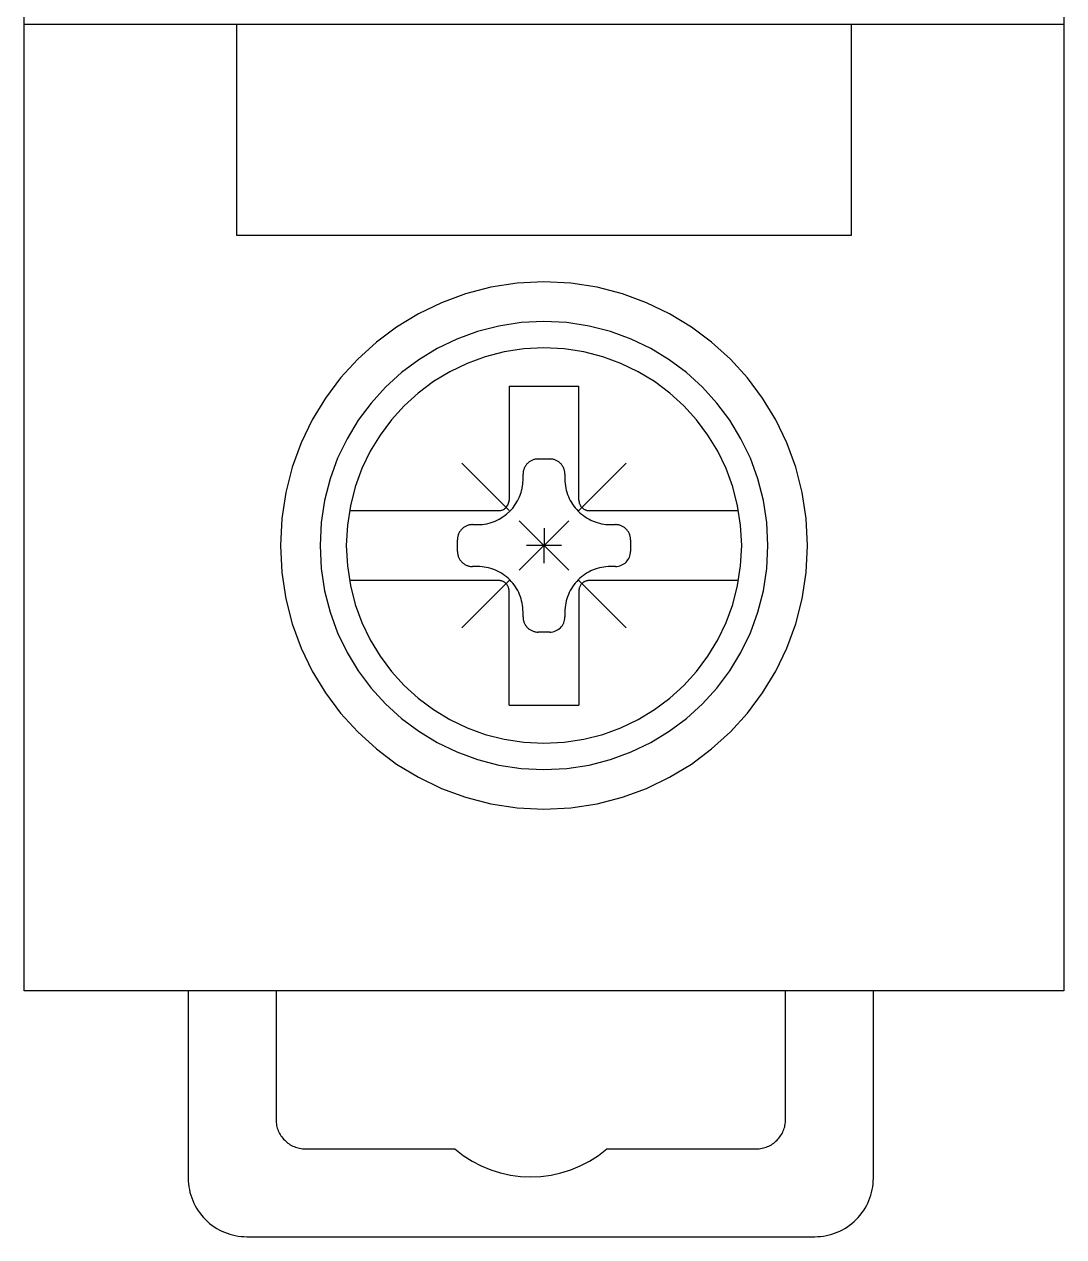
# Model space of a CAD drawing. Header units: millimetres. Extents: x 173893 to 258446, y -176540 to -123824.
# Drawn here: x 197168.54 to 197186.51, y -139324.39 to -139303.43 of the extents above; entities that cross this region are included whole.
import ezdxf

# ---------------------------------------------------------------- set-up
doc = ezdxf.new("R2010")
doc.units = ezdxf.units.MM
doc.header["$LTSCALE"] = 3

msp = doc.modelspace()

# ---------------------------------------------------------------- linework, layer by layer
for p, q in [((197168.537, -139320.141), (197168.537, -139240.659)), ((197186.509, -139240.659), (197186.509, -139320.141)), ((197168.537, -139303.435), (197186.509, -139303.435)), ((197172.208, -139303.435), (197172.208, -139307.08)), ((197182.839, -139307.08), (197182.839, -139303.435)), ((197172.208, -139307.08), (197182.839, -139307.08)), ((197176.605, -139307.982), (197176.168, -139308.094)), ((197177.057, -139307.913), (197176.605, -139307.982)), ((197177.523, -139307.89), (197177.057, -139307.913)), ((197177.989, -139307.913), (197177.523, -139307.89)), ((197177.523, -139307.89), (197177.523, -139307.89)), ((197178.442, -139307.982), (197177.989, -139307.913)), ((197178.878, -139308.094), (197178.442, -139307.982)), ((197176.168, -139308.094), (197175.75, -139308.248)), ((197179.297, -139308.248), (197178.878, -139308.094)), ((197175.75, -139308.248), (197175.351, -139308.439)), ((197179.695, -139308.439), (197179.297, -139308.248)), ((197175.351, -139308.439), (197174.976, -139308.668)), ((197177.127, -139308.593), (197176.743, -139308.652)), ((197177.523, -139308.573), (197177.127, -139308.593)), ((197177.919, -139308.593), (197177.523, -139308.573)), ((197177.523, -139308.573), (197177.523, -139308.573)), ((197178.304, -139308.652), (197177.919, -139308.593)), ((197180.071, -139308.668), (197179.695, -139308.439)), ((197174.976, -139308.668), (197174.625, -139308.93)), ((197176.372, -139308.747), (197176.016, -139308.877)), ((197176.743, -139308.652), (197176.372, -139308.747)), ((197178.675, -139308.747), (197178.304, -139308.652)), ((197179.031, -139308.877), (197178.675, -139308.747)), ((197180.421, -139308.93), (197180.071, -139308.668)), ((197174.625, -139308.93), (197174.302, -139309.224)), ((197176.016, -139308.877), (197175.677, -139309.04)), ((197177.523, -139309.029), (197177.174, -139309.046)), ((197177.873, -139309.046), (197177.523, -139309.029)), ((197177.523, -139309.029), (197177.523, -139309.029)), ((197179.369, -139309.04), (197179.031, -139308.877)), ((197180.745, -139309.224), (197180.421, -139308.93)), ((197174.302, -139309.224), (197174.007, -139309.548)), ((197175.358, -139309.234), (197175.06, -139309.457)), ((197175.677, -139309.04), (197175.358, -139309.234)), ((197176.507, -139309.182), (197176.193, -139309.297)), ((197176.835, -139309.098), (197176.507, -139309.182)), ((197177.174, -139309.046), (197176.835, -139309.098)), ((197178.212, -139309.098), (197177.873, -139309.046)), ((197178.539, -139309.182), (197178.212, -139309.098)), ((197178.853, -139309.297), (197178.539, -139309.182)), ((197179.689, -139309.234), (197179.369, -139309.04)), ((197179.987, -139309.457), (197179.689, -139309.234)), ((197181.039, -139309.548), (197180.745, -139309.224)), ((197175.894, -139309.441), (197175.613, -139309.612)), ((197176.193, -139309.297), (197175.894, -139309.441)), ((197179.152, -139309.441), (197178.853, -139309.297)), ((197179.434, -139309.612), (197179.152, -139309.441)), ((197174.007, -139309.548), (197173.745, -139309.898)), ((197175.06, -139309.457), (197174.785, -139309.707)), ((197175.613, -139309.612), (197175.35, -139309.809)), ((197179.697, -139309.809), (197179.434, -139309.612)), ((197180.262, -139309.707), (197179.987, -139309.457)), ((197181.301, -139309.898), (197181.039, -139309.548)), ((197174.785, -139309.707), (197174.535, -139309.982)), ((197175.35, -139309.809), (197175.107, -139310.03)), ((197176.92, -139309.688), (197176.92, -139311.66)), ((197176.92, -139309.688), (197178.127, -139309.688)), ((197178.127, -139311.66), (197178.127, -139309.688)), ((197179.94, -139310.03), (197179.697, -139309.809)), ((197180.512, -139309.982), (197180.262, -139309.707)), ((197173.745, -139309.898), (197173.517, -139310.274)), ((197174.535, -139309.982), (197174.312, -139310.28)), ((197175.107, -139310.03), (197174.886, -139310.272)), ((197180.16, -139310.272), (197179.94, -139310.03)), ((197180.735, -139310.28), (197180.512, -139309.982)), ((197181.53, -139310.274), (197181.301, -139309.898)), ((197173.517, -139310.274), (197173.325, -139310.672)), ((197174.312, -139310.28), (197174.118, -139310.6)), ((197174.886, -139310.272), (197174.69, -139310.535)), ((197180.357, -139310.535), (197180.16, -139310.272)), ((197180.929, -139310.6), (197180.735, -139310.28)), ((197181.722, -139310.672), (197181.53, -139310.274)), ((197173.325, -139310.672), (197173.172, -139311.091)), ((197174.118, -139310.6), (197173.955, -139310.938)), ((197174.69, -139310.535), (197174.519, -139310.817)), ((197180.528, -139310.817), (197180.357, -139310.535)), ((197181.092, -139310.938), (197180.929, -139310.6)), ((197181.875, -139311.091), (197181.722, -139310.672)), ((197174.519, -139310.817), (197174.375, -139311.116)), ((197180.672, -139311.116), (197180.528, -139310.817)), ((197173.172, -139311.091), (197173.06, -139311.528)), ((197173.955, -139310.938), (197173.825, -139311.294)), ((197174.375, -139311.116), (197174.26, -139311.43)), ((197176.101, -139311.023), (197176.92, -139311.842)), ((197177.177, -139311.123), (197177.173, -139311.135)), ((197177.181, -139311.111), (197177.177, -139311.123)), ((197177.186, -139311.099), (197177.181, -139311.111)), ((197177.192, -139311.088), (197177.186, -139311.099)), ((197177.198, -139311.077), (197177.192, -139311.088)), ((197177.205, -139311.066), (197177.198, -139311.077)), ((197177.213, -139311.055), (197177.205, -139311.066)), ((197177.221, -139311.045), (197177.213, -139311.055)), ((197177.229, -139311.036), (197177.221, -139311.045)), ((197177.238, -139311.026), (197177.229, -139311.036)), ((197177.248, -139311.017), (197177.238, -139311.026)), ((197177.238, -139311.026), (197177.238, -139311.026)), ((197177.258, -139311.009), (197177.248, -139311.017)), ((197177.268, -139311.001), (197177.258, -139311.009)), ((197177.278, -139310.993), (197177.268, -139311.001)), ((197177.289, -139310.986), (197177.278, -139310.993)), ((197177.3, -139310.98), (197177.289, -139310.986)), ((197177.312, -139310.974), (197177.3, -139310.98)), ((197177.323, -139310.969), (197177.312, -139310.974)), ((197177.335, -139310.964), (197177.323, -139310.969)), ((197177.348, -139310.961), (197177.335, -139310.964)), ((197177.36, -139310.957), (197177.348, -139310.961)), ((197177.372, -139310.954), (197177.36, -139310.957)), ((197177.385, -139310.952), (197177.372, -139310.954)), ((197177.398, -139310.951), (197177.385, -139310.952)), ((197177.411, -139310.95), (197177.398, -139310.951)), ((197177.424, -139310.949), (197177.411, -139310.95)), ((197177.424, -139310.949), (197177.424, -139310.949)), ((197177.424, -139310.949), (197177.623, -139310.949)), ((197177.636, -139310.95), (197177.623, -139310.949)), ((197177.649, -139310.951), (197177.636, -139310.95)), ((197177.662, -139310.952), (197177.649, -139310.951)), ((197177.674, -139310.954), (197177.662, -139310.952)), ((197177.687, -139310.957), (197177.674, -139310.954)), ((197177.699, -139310.961), (197177.687, -139310.957)), ((197177.711, -139310.964), (197177.699, -139310.961)), ((197177.723, -139310.969), (197177.711, -139310.964)), ((197177.735, -139310.974), (197177.723, -139310.969)), ((197177.747, -139310.98), (197177.735, -139310.974)), ((197177.758, -139310.986), (197177.747, -139310.98)), ((197177.769, -139310.993), (197177.758, -139310.986)), ((197177.779, -139311.001), (197177.769, -139310.993)), ((197177.789, -139311.009), (197177.779, -139311.001)), ((197177.799, -139311.017), (197177.789, -139311.009)), ((197177.809, -139311.026), (197177.799, -139311.017)), ((197177.818, -139311.036), (197177.809, -139311.026)), ((197177.809, -139311.026), (197177.809, -139311.026)), ((197177.826, -139311.045), (197177.818, -139311.036)), ((197177.834, -139311.055), (197177.826, -139311.045)), ((197177.841, -139311.066), (197177.834, -139311.055)), ((197177.848, -139311.077), (197177.841, -139311.066)), ((197177.854, -139311.088), (197177.848, -139311.077)), ((197177.86, -139311.099), (197177.854, -139311.088)), ((197177.865, -139311.111), (197177.86, -139311.099)), ((197177.87, -139311.123), (197177.865, -139311.111)), ((197177.874, -139311.135), (197177.87, -139311.123)), ((197178.127, -139311.842), (197178.946, -139311.023)), ((197180.787, -139311.43), (197180.672, -139311.116)), ((197181.222, -139311.294), (197181.092, -139310.938)), ((197181.987, -139311.528), (197181.875, -139311.091)), ((197173.825, -139311.294), (197173.729, -139311.665)), ((197177.157, -139311.377), (197177.161, -139311.296)), ((197177.162, -139311.199), (197177.161, -139311.212)), ((197177.161, -139311.296), (197177.161, -139311.212)), ((197177.163, -139311.186), (197177.162, -139311.199)), ((197177.164, -139311.173), (197177.163, -139311.186)), ((197177.166, -139311.16), (197177.164, -139311.173)), ((197177.169, -139311.148), (197177.166, -139311.16)), ((197177.173, -139311.135), (197177.169, -139311.148)), ((197177.877, -139311.148), (197177.874, -139311.135)), ((197177.88, -139311.16), (197177.877, -139311.148)), ((197177.882, -139311.173), (197177.88, -139311.16)), ((197177.884, -139311.186), (197177.882, -139311.173)), ((197177.885, -139311.199), (197177.884, -139311.186)), ((197177.886, -139311.212), (197177.885, -139311.199)), ((197177.886, -139311.212), (197177.886, -139311.296)), ((197177.886, -139311.212), (197177.886, -139311.212)), ((197177.886, -139311.296), (197177.886, -139311.296)), ((197177.886, -139311.296), (197177.886, -139311.335)), ((197177.886, -139311.335), (197177.889, -139311.374)), ((197181.318, -139311.665), (197181.222, -139311.294)), ((197173.06, -139311.528), (197172.991, -139311.98)), ((197174.26, -139311.43), (197174.176, -139311.757)), ((197177.099, -139311.603), (197177.126, -139311.53)), ((197177.126, -139311.53), (197177.145, -139311.455)), ((197177.145, -139311.455), (197177.157, -139311.377)), ((197177.889, -139311.374), (197177.894, -139311.413)), ((197177.894, -139311.413), (197177.901, -139311.451)), ((197177.901, -139311.451), (197177.909, -139311.488)), ((197177.909, -139311.488), (197177.919, -139311.525)), ((197177.919, -139311.525), (197177.931, -139311.562)), ((197180.871, -139311.757), (197180.787, -139311.43)), ((197182.056, -139311.98), (197181.987, -139311.528)), ((197173.729, -139311.665), (197173.671, -139312.05)), ((197174.176, -139311.757), (197174.124, -139312.096)), ((197176.889, -139311.762), (197176.898, -139311.747)), ((197176.898, -139311.747), (197176.906, -139311.731)), ((197176.906, -139311.731), (197176.912, -139311.714)), ((197176.912, -139311.714), (197176.916, -139311.697)), ((197176.916, -139311.697), (197176.919, -139311.679)), ((197176.919, -139311.679), (197176.92, -139311.66)), ((197176.982, -139311.797), (197177.027, -139311.737)), ((197177.027, -139311.737), (197177.066, -139311.672)), ((197177.066, -139311.672), (197177.099, -139311.603)), ((197177.931, -139311.562), (197177.945, -139311.598)), ((197177.945, -139311.598), (197177.961, -139311.633)), ((197177.961, -139311.633), (197177.978, -139311.667)), ((197177.978, -139311.667), (197177.997, -139311.7)), ((197177.997, -139311.7), (197178.018, -139311.733)), ((197178.018, -139311.733), (197178.04, -139311.765)), ((197178.127, -139311.66), (197178.127, -139311.66)), ((197178.127, -139311.66), (197178.127, -139311.669)), ((197178.127, -139311.669), (197178.128, -139311.678)), ((197178.128, -139311.678), (197178.129, -139311.687)), ((197178.129, -139311.687), (197178.13, -139311.696)), ((197178.13, -139311.696), (197178.132, -139311.704)), ((197178.132, -139311.704), (197178.134, -139311.713)), ((197178.134, -139311.713), (197178.137, -139311.721)), ((197178.137, -139311.721), (197178.141, -139311.73)), ((197178.141, -139311.73), (197178.144, -139311.738)), ((197178.144, -139311.738), (197178.148, -139311.746)), ((197178.148, -139311.746), (197178.152, -139311.753)), ((197178.152, -139311.753), (197178.157, -139311.761)), ((197180.923, -139312.096), (197180.871, -139311.757)), ((197181.376, -139312.05), (197181.318, -139311.665)), ((197174.16, -139311.842), (197176.738, -139311.842)), ((197176.738, -139311.842), (197176.756, -139311.841)), ((197176.738, -139311.842), (197176.738, -139311.842)), ((197176.749, -139311.989), (197176.814, -139311.949)), ((197176.756, -139311.841), (197176.774, -139311.839)), ((197176.774, -139311.839), (197176.792, -139311.834)), ((197176.792, -139311.834), (197176.809, -139311.828)), ((197176.809, -139311.828), (197176.824, -139311.82)), ((197176.814, -139311.949), (197176.875, -139311.904)), ((197176.824, -139311.82), (197176.84, -139311.811)), ((197176.84, -139311.811), (197176.854, -139311.801)), ((197176.854, -139311.801), (197176.867, -139311.789)), ((197176.867, -139311.789), (197176.878, -139311.776)), ((197176.875, -139311.904), (197176.931, -139311.853)), ((197176.878, -139311.776), (197176.889, -139311.762)), ((197176.931, -139311.853), (197176.982, -139311.797)), ((197178.04, -139311.765), (197178.064, -139311.795)), ((197178.064, -139311.795), (197178.089, -139311.825)), ((197178.089, -139311.825), (197178.116, -139311.853)), ((197178.116, -139311.853), (197178.116, -139311.853)), ((197178.116, -139311.853), (197178.144, -139311.88)), ((197178.144, -139311.88), (197178.174, -139311.905)), ((197178.157, -139311.761), (197178.162, -139311.768)), ((197178.162, -139311.768), (197178.168, -139311.775)), ((197178.168, -139311.775), (197178.174, -139311.782)), ((197178.174, -139311.782), (197178.18, -139311.789)), ((197178.174, -139311.905), (197178.204, -139311.929)), ((197178.18, -139311.789), (197178.18, -139311.789)), ((197178.18, -139311.789), (197178.187, -139311.795)), ((197178.187, -139311.795), (197178.193, -139311.801)), ((197178.193, -139311.801), (197178.2, -139311.806)), ((197178.2, -139311.806), (197178.208, -139311.812)), ((197178.204, -139311.929), (197178.236, -139311.951)), ((197178.208, -139311.812), (197178.215, -139311.816)), ((197178.215, -139311.816), (197178.223, -139311.821)), ((197178.223, -139311.821), (197178.231, -139311.825)), ((197178.231, -139311.825), (197178.239, -139311.828)), ((197178.236, -139311.951), (197178.268, -139311.972)), ((197178.239, -139311.828), (197178.247, -139311.832)), ((197178.247, -139311.832), (197178.256, -139311.834)), ((197178.256, -139311.834), (197178.264, -139311.837)), ((197178.264, -139311.837), (197178.273, -139311.839)), ((197178.273, -139311.839), (197178.282, -139311.84)), ((197178.282, -139311.84), (197178.291, -139311.841)), ((197178.291, -139311.841), (197178.3, -139311.842)), ((197178.3, -139311.842), (197178.309, -139311.842)), ((197178.309, -139311.842), (197180.887, -139311.842)), ((197172.991, -139311.98), (197172.967, -139312.446)), ((197173.671, -139312.05), (197173.651, -139312.446)), ((197174.124, -139312.096), (197174.106, -139312.446)), ((197176.095, -139312.17), (197176.086, -139312.18)), ((197176.104, -139312.161), (197176.095, -139312.17)), ((197176.113, -139312.152), (197176.104, -139312.161)), ((197176.104, -139312.161), (197176.104, -139312.161)), ((197176.123, -139312.143), (197176.113, -139312.152)), ((197176.133, -139312.135), (197176.123, -139312.143)), ((197176.144, -139312.128), (197176.133, -139312.135)), ((197176.154, -139312.121), (197176.144, -139312.128)), ((197176.166, -139312.114), (197176.154, -139312.121)), ((197176.177, -139312.109), (197176.166, -139312.114)), ((197176.189, -139312.104), (197176.177, -139312.109)), ((197176.201, -139312.099), (197176.189, -139312.104)), ((197176.213, -139312.095), (197176.201, -139312.099)), ((197176.225, -139312.091), (197176.213, -139312.095)), ((197176.238, -139312.089), (197176.225, -139312.091)), ((197176.25, -139312.086), (197176.238, -139312.089)), ((197176.263, -139312.085), (197176.25, -139312.086)), ((197176.276, -139312.084), (197176.263, -139312.085)), ((197176.289, -139312.084), (197176.276, -139312.084)), ((197176.289, -139312.084), (197176.374, -139312.084)), ((197176.289, -139312.084), (197176.289, -139312.084)), ((197176.374, -139312.084), (197176.454, -139312.08)), ((197176.374, -139312.084), (197176.374, -139312.084)), ((197176.454, -139312.08), (197176.533, -139312.068)), ((197176.533, -139312.068), (197176.608, -139312.048)), ((197176.608, -139312.048), (197176.681, -139312.022)), ((197176.681, -139312.022), (197176.749, -139311.989)), ((197177.097, -139312.873), (197177.95, -139312.019)), ((197177.097, -139312.019), (197177.95, -139312.873)), ((197177.524, -139312.144), (197177.523, -139312.748)), ((197178.268, -139311.972), (197178.302, -139311.991)), ((197178.302, -139311.991), (197178.336, -139312.008)), ((197178.336, -139312.008), (197178.371, -139312.024)), ((197178.371, -139312.024), (197178.407, -139312.038)), ((197178.407, -139312.038), (197178.444, -139312.05)), ((197178.444, -139312.05), (197178.481, -139312.06)), ((197178.481, -139312.06), (197178.518, -139312.068)), ((197178.518, -139312.068), (197178.556, -139312.075)), ((197178.556, -139312.075), (197178.595, -139312.08)), ((197178.595, -139312.08), (197178.634, -139312.083)), ((197178.634, -139312.083), (197178.673, -139312.084)), ((197178.673, -139312.084), (197178.758, -139312.084)), ((197178.77, -139312.084), (197178.758, -139312.084)), ((197178.783, -139312.085), (197178.77, -139312.084)), ((197178.796, -139312.086), (197178.783, -139312.085)), ((197178.809, -139312.089), (197178.796, -139312.086)), ((197178.821, -139312.091), (197178.809, -139312.089)), ((197178.834, -139312.095), (197178.821, -139312.091)), ((197178.846, -139312.099), (197178.834, -139312.095)), ((197178.858, -139312.104), (197178.846, -139312.099)), ((197178.87, -139312.109), (197178.858, -139312.104)), ((197178.881, -139312.114), (197178.87, -139312.109)), ((197178.892, -139312.121), (197178.881, -139312.114)), ((197178.903, -139312.128), (197178.892, -139312.121)), ((197178.914, -139312.135), (197178.903, -139312.128)), ((197178.924, -139312.143), (197178.914, -139312.135)), ((197178.934, -139312.152), (197178.924, -139312.143)), ((197178.943, -139312.161), (197178.934, -139312.152)), ((197178.952, -139312.17), (197178.943, -139312.161)), ((197178.943, -139312.161), (197178.943, -139312.161)), ((197178.96, -139312.18), (197178.952, -139312.17)), ((197180.941, -139312.446), (197180.923, -139312.096)), ((197181.396, -139312.446), (197181.376, -139312.05)), ((197182.08, -139312.446), (197182.056, -139311.98)), ((197176.028, -139312.32), (197176.027, -139312.333)), ((197176.027, -139312.333), (197176.027, -139312.346)), ((197176.027, -139312.546), (197176.027, -139312.346)), ((197176.03, -139312.307), (197176.028, -139312.32)), ((197176.032, -139312.295), (197176.03, -139312.307)), ((197176.035, -139312.282), (197176.032, -139312.295)), ((197176.038, -139312.27), (197176.035, -139312.282)), ((197176.042, -139312.258), (197176.038, -139312.27)), ((197176.047, -139312.246), (197176.042, -139312.258)), ((197176.052, -139312.234), (197176.047, -139312.246)), ((197176.058, -139312.222), (197176.052, -139312.234)), ((197176.064, -139312.211), (197176.058, -139312.222)), ((197176.071, -139312.2), (197176.064, -139312.211)), ((197176.078, -139312.19), (197176.071, -139312.2)), ((197176.086, -139312.18), (197176.078, -139312.19)), ((197178.968, -139312.19), (197178.96, -139312.18)), ((197178.976, -139312.2), (197178.968, -139312.19)), ((197178.983, -139312.211), (197178.976, -139312.2)), ((197178.989, -139312.222), (197178.983, -139312.211)), ((197178.995, -139312.234), (197178.989, -139312.222)), ((197179, -139312.246), (197178.995, -139312.234)), ((197179.005, -139312.258), (197179, -139312.246)), ((197179.009, -139312.27), (197179.005, -139312.258)), ((197179.012, -139312.282), (197179.009, -139312.27)), ((197179.015, -139312.295), (197179.012, -139312.282)), ((197179.017, -139312.307), (197179.015, -139312.295)), ((197179.019, -139312.32), (197179.017, -139312.307)), ((197179.02, -139312.333), (197179.019, -139312.32)), ((197179.02, -139312.346), (197179.02, -139312.333)), ((197179.02, -139312.346), (197179.02, -139312.346)), ((197179.02, -139312.346), (197179.02, -139312.546)), ((197172.967, -139312.446), (197172.967, -139312.446)), ((197172.967, -139312.446), (197172.991, -139312.912)), ((197173.651, -139312.446), (197173.651, -139312.446)), ((197173.651, -139312.446), (197173.671, -139312.842)), ((197174.106, -139312.446), (197174.106, -139312.446)), ((197174.106, -139312.446), (197174.124, -139312.795)), ((197176.027, -139312.546), (197176.027, -139312.546)), ((197176.027, -139312.546), (197176.027, -139312.559)), ((197176.027, -139312.559), (197176.028, -139312.572)), ((197176.028, -139312.572), (197176.03, -139312.584)), ((197176.03, -139312.584), (197176.032, -139312.597)), ((197176.032, -139312.597), (197176.035, -139312.609)), ((197177.825, -139312.446), (197177.222, -139312.446)), ((197179.008, -139312.624), (197179.015, -139312.598)), ((197179.015, -139312.598), (197179.019, -139312.572)), ((197179.019, -139312.572), (197179.02, -139312.546)), ((197180.923, -139312.795), (197180.941, -139312.446)), ((197180.941, -139312.446), (197180.941, -139312.446)), ((197181.376, -139312.842), (197181.396, -139312.446)), ((197181.396, -139312.446), (197181.396, -139312.446)), ((197182.056, -139312.912), (197182.08, -139312.446)), ((197182.08, -139312.446), (197182.08, -139312.446)), ((197174.124, -139312.795), (197174.176, -139313.135)), ((197176.035, -139312.609), (197176.038, -139312.622)), ((197176.038, -139312.622), (197176.042, -139312.634)), ((197176.042, -139312.634), (197176.047, -139312.646)), ((197176.047, -139312.646), (197176.052, -139312.658)), ((197176.052, -139312.658), (197176.058, -139312.669)), ((197176.058, -139312.669), (197176.064, -139312.68)), ((197176.064, -139312.68), (197176.071, -139312.691)), ((197176.071, -139312.691), (197176.078, -139312.702)), ((197176.078, -139312.702), (197176.086, -139312.712)), ((197176.086, -139312.712), (197176.095, -139312.722)), ((197176.095, -139312.722), (197176.104, -139312.731)), ((197176.104, -139312.731), (197176.104, -139312.731)), ((197176.104, -139312.731), (197176.113, -139312.74)), ((197176.113, -139312.74), (197176.123, -139312.749)), ((197176.123, -139312.749), (197176.133, -139312.756)), ((197176.133, -139312.756), (197176.144, -139312.764)), ((197176.144, -139312.764), (197176.154, -139312.771)), ((197176.154, -139312.771), (197176.166, -139312.777)), ((197176.166, -139312.777), (197176.177, -139312.783)), ((197176.177, -139312.783), (197176.189, -139312.788)), ((197176.189, -139312.788), (197176.201, -139312.793)), ((197176.201, -139312.793), (197176.213, -139312.797)), ((197176.213, -139312.797), (197176.225, -139312.8)), ((197176.225, -139312.8), (197176.238, -139312.803)), ((197176.238, -139312.803), (197176.25, -139312.805)), ((197176.25, -139312.805), (197176.263, -139312.807)), ((197176.263, -139312.807), (197176.276, -139312.808)), ((197176.276, -139312.808), (197176.289, -139312.808)), ((197176.374, -139312.808), (197176.289, -139312.808)), ((197176.413, -139312.809), (197176.374, -139312.808)), ((197178.673, -139312.808), (197178.634, -139312.809)), ((197178.758, -139312.808), (197178.673, -139312.808)), ((197178.673, -139312.808), (197178.673, -139312.808)), ((197178.758, -139312.808), (197178.784, -139312.807)), ((197178.758, -139312.808), (197178.758, -139312.808)), ((197178.784, -139312.807), (197178.81, -139312.803)), ((197178.81, -139312.803), (197178.835, -139312.796)), ((197178.835, -139312.796), (197178.86, -139312.787)), ((197178.86, -139312.787), (197178.882, -139312.776)), ((197178.882, -139312.776), (197178.904, -139312.763)), ((197178.904, -139312.763), (197178.924, -139312.748)), ((197178.924, -139312.748), (197178.943, -139312.731)), ((197178.943, -139312.731), (197178.96, -139312.712)), ((197178.96, -139312.712), (197178.975, -139312.692)), ((197178.975, -139312.692), (197178.988, -139312.671)), ((197178.988, -139312.671), (197178.999, -139312.648)), ((197178.999, -139312.648), (197179.008, -139312.624)), ((197180.871, -139313.135), (197180.923, -139312.795)), ((197172.991, -139312.912), (197173.06, -139313.364)), ((197173.671, -139312.842), (197173.729, -139313.226)), ((197176.452, -139312.812), (197176.413, -139312.809)), ((197176.49, -139312.817), (197176.452, -139312.812)), ((197176.528, -139312.823), (197176.49, -139312.817)), ((197176.566, -139312.832), (197176.528, -139312.823)), ((197176.603, -139312.842), (197176.566, -139312.832)), ((197176.639, -139312.854), (197176.603, -139312.842)), ((197176.675, -139312.868), (197176.639, -139312.854)), ((197176.71, -139312.883), (197176.675, -139312.868)), ((197176.745, -139312.901), (197176.71, -139312.883)), ((197176.778, -139312.92), (197176.745, -139312.901)), ((197176.811, -139312.94), (197176.778, -139312.92)), ((197176.842, -139312.962), (197176.811, -139312.94)), ((197176.873, -139312.986), (197176.842, -139312.962)), ((197176.902, -139313.012), (197176.873, -139312.986)), ((197176.931, -139313.039), (197176.902, -139313.012)), ((197178.144, -139313.012), (197178.116, -139313.039)), ((197178.174, -139312.986), (197178.144, -139313.012)), ((197178.204, -139312.962), (197178.174, -139312.986)), ((197178.236, -139312.94), (197178.204, -139312.962)), ((197178.268, -139312.92), (197178.236, -139312.94)), ((197178.302, -139312.901), (197178.268, -139312.92)), ((197178.336, -139312.883), (197178.302, -139312.901)), ((197178.371, -139312.868), (197178.336, -139312.883)), ((197178.407, -139312.854), (197178.371, -139312.868)), ((197178.444, -139312.842), (197178.407, -139312.854)), ((197178.481, -139312.832), (197178.444, -139312.842)), ((197178.518, -139312.823), (197178.481, -139312.832)), ((197178.556, -139312.817), (197178.518, -139312.823)), ((197178.595, -139312.812), (197178.556, -139312.817)), ((197178.634, -139312.809), (197178.595, -139312.812)), ((197181.318, -139313.226), (197181.376, -139312.842)), ((197181.987, -139313.364), (197182.056, -139312.912)), ((197173.729, -139313.226), (197173.825, -139313.597)), ((197176.738, -139313.05), (197174.16, -139313.05)), ((197174.176, -139313.135), (197174.26, -139313.462)), ((197176.101, -139313.869), (197176.92, -139313.05)), ((197176.747, -139313.05), (197176.738, -139313.05)), ((197176.756, -139313.05), (197176.747, -139313.05)), ((197176.764, -139313.051), (197176.756, -139313.05)), ((197176.773, -139313.053), (197176.764, -139313.051)), ((197176.782, -139313.055), (197176.773, -139313.053)), ((197176.791, -139313.057), (197176.782, -139313.055)), ((197176.799, -139313.06), (197176.791, -139313.057)), ((197176.808, -139313.063), (197176.799, -139313.06)), ((197176.815, -139313.067), (197176.808, -139313.063)), ((197176.823, -139313.071), (197176.815, -139313.067)), ((197176.831, -139313.075), (197176.823, -139313.071)), ((197176.839, -139313.08), (197176.831, -139313.075)), ((197176.846, -139313.085), (197176.839, -139313.08)), ((197176.853, -139313.091), (197176.846, -139313.085)), ((197176.86, -139313.097), (197176.853, -139313.091)), ((197176.867, -139313.103), (197176.86, -139313.097)), ((197176.873, -139313.109), (197176.867, -139313.103)), ((197176.867, -139313.103), (197176.867, -139313.103)), ((197176.879, -139313.116), (197176.873, -139313.109)), ((197176.884, -139313.123), (197176.879, -139313.116)), ((197176.889, -139313.131), (197176.884, -139313.123)), ((197176.894, -139313.138), (197176.889, -139313.131)), ((197176.899, -139313.146), (197176.894, -139313.138)), ((197176.903, -139313.154), (197176.899, -139313.146)), ((197176.906, -139313.162), (197176.903, -139313.154)), ((197176.909, -139313.17), (197176.906, -139313.162)), ((197176.912, -139313.179), (197176.909, -139313.17)), ((197176.914, -139313.187), (197176.912, -139313.179)), ((197176.917, -139313.196), (197176.914, -139313.187)), ((197176.918, -139313.205), (197176.917, -139313.196)), ((197176.919, -139313.214), (197176.918, -139313.205)), ((197176.92, -139313.223), (197176.919, -139313.214)), ((197176.92, -139313.232), (197176.92, -139313.223)), ((197176.958, -139313.067), (197176.931, -139313.039)), ((197176.931, -139313.039), (197176.931, -139313.039)), ((197176.983, -139313.096), (197176.958, -139313.067)), ((197177.007, -139313.127), (197176.983, -139313.096)), ((197177.029, -139313.159), (197177.007, -139313.127)), ((197177.05, -139313.191), (197177.029, -139313.159)), ((197177.069, -139313.225), (197177.05, -139313.191)), ((197177.086, -139313.259), (197177.069, -139313.225)), ((197177.978, -139313.225), (197177.961, -139313.259)), ((197177.997, -139313.191), (197177.978, -139313.225)), ((197178.018, -139313.159), (197177.997, -139313.191)), ((197178.04, -139313.127), (197178.018, -139313.159)), ((197178.064, -139313.096), (197178.04, -139313.127)), ((197178.089, -139313.067), (197178.064, -139313.096)), ((197178.116, -139313.039), (197178.089, -139313.067)), ((197178.116, -139313.039), (197178.116, -139313.039)), ((197178.127, -139313.05), (197178.946, -139313.869)), ((197178.128, -139313.214), (197178.127, -139313.223)), ((197178.127, -139313.223), (197178.127, -139313.232)), ((197178.129, -139313.205), (197178.128, -139313.214)), ((197178.13, -139313.196), (197178.129, -139313.205)), ((197178.132, -139313.187), (197178.13, -139313.196)), ((197178.134, -139313.179), (197178.132, -139313.187)), ((197178.137, -139313.17), (197178.134, -139313.179)), ((197178.141, -139313.162), (197178.137, -139313.17)), ((197178.144, -139313.154), (197178.141, -139313.162)), ((197178.148, -139313.146), (197178.144, -139313.154)), ((197178.152, -139313.138), (197178.148, -139313.146)), ((197178.157, -139313.131), (197178.152, -139313.138)), ((197178.162, -139313.123), (197178.157, -139313.131)), ((197178.168, -139313.116), (197178.162, -139313.123)), ((197178.174, -139313.109), (197178.168, -139313.116)), ((197178.18, -139313.103), (197178.174, -139313.109)), ((197178.187, -139313.097), (197178.18, -139313.103)), ((197178.18, -139313.103), (197178.18, -139313.103)), ((197178.193, -139313.091), (197178.187, -139313.097)), ((197178.2, -139313.085), (197178.193, -139313.091)), ((197178.208, -139313.08), (197178.2, -139313.085)), ((197178.215, -139313.075), (197178.208, -139313.08)), ((197178.223, -139313.071), (197178.215, -139313.075)), ((197178.231, -139313.067), (197178.223, -139313.071)), ((197178.239, -139313.063), (197178.231, -139313.067)), ((197178.247, -139313.06), (197178.239, -139313.063)), ((197178.256, -139313.057), (197178.247, -139313.06)), ((197178.264, -139313.055), (197178.256, -139313.057)), ((197178.273, -139313.053), (197178.264, -139313.055)), ((197178.282, -139313.051), (197178.273, -139313.053)), ((197178.291, -139313.05), (197178.282, -139313.051)), ((197178.3, -139313.05), (197178.291, -139313.05)), ((197178.309, -139313.05), (197178.3, -139313.05)), ((197178.309, -139313.05), (197178.309, -139313.05)), ((197180.887, -139313.05), (197178.309, -139313.05)), ((197180.787, -139313.462), (197180.871, -139313.135)), ((197181.222, -139313.597), (197181.318, -139313.226)), ((197173.06, -139313.364), (197173.172, -139313.801)), ((197176.92, -139313.232), (197176.92, -139313.232)), ((197176.92, -139315.204), (197176.92, -139313.232)), ((197177.101, -139313.294), (197177.086, -139313.259)), ((197177.115, -139313.33), (197177.101, -139313.294)), ((197177.127, -139313.366), (197177.115, -139313.33)), ((197177.137, -139313.403), (197177.127, -139313.366)), ((197177.146, -139313.441), (197177.137, -139313.403)), ((197177.909, -139313.403), (197177.901, -139313.441)), ((197177.919, -139313.366), (197177.909, -139313.403)), ((197177.931, -139313.33), (197177.919, -139313.366)), ((197177.945, -139313.294), (197177.931, -139313.33)), ((197177.961, -139313.259), (197177.945, -139313.294)), ((197178.127, -139313.232), (197178.127, -139315.204)), ((197181.875, -139313.801), (197181.987, -139313.364)), ((197173.825, -139313.597), (197173.955, -139313.953)), ((197174.26, -139313.462), (197174.375, -139313.776)), ((197177.153, -139313.479), (197177.146, -139313.441)), ((197177.158, -139313.517), (197177.153, -139313.479)), ((197177.16, -139313.556), (197177.158, -139313.517)), ((197177.161, -139313.595), (197177.16, -139313.556)), ((197177.161, -139313.68), (197177.161, -139313.595)), ((197177.161, -139313.595), (197177.161, -139313.595)), ((197177.889, -139313.517), (197177.886, -139313.556)), ((197177.886, -139313.556), (197177.886, -139313.595)), ((197177.886, -139313.595), (197177.886, -139313.68)), ((197177.894, -139313.479), (197177.889, -139313.517)), ((197177.901, -139313.441), (197177.894, -139313.479)), ((197180.672, -139313.776), (197180.787, -139313.462)), ((197181.092, -139313.953), (197181.222, -139313.597)), ((197173.172, -139313.801), (197173.325, -139314.219)), ((197174.375, -139313.776), (197174.519, -139314.075)), ((197177.161, -139313.68), (197177.161, -139313.68)), ((197177.161, -139313.68), (197177.162, -139313.693)), ((197177.162, -139313.693), (197177.163, -139313.706)), ((197177.163, -139313.706), (197177.164, -139313.719)), ((197177.164, -139313.719), (197177.166, -139313.731)), ((197177.166, -139313.731), (197177.169, -139313.744)), ((197177.169, -139313.744), (197177.173, -139313.756)), ((197177.173, -139313.756), (197177.177, -139313.768)), ((197177.177, -139313.768), (197177.181, -139313.78)), ((197177.181, -139313.78), (197177.186, -139313.792)), ((197177.186, -139313.792), (197177.192, -139313.803)), ((197177.192, -139313.803), (197177.198, -139313.815)), ((197177.198, -139313.815), (197177.205, -139313.826)), ((197177.205, -139313.826), (197177.213, -139313.836)), ((197177.213, -139313.836), (197177.221, -139313.846)), ((197177.221, -139313.846), (197177.229, -139313.856)), ((197177.229, -139313.856), (197177.238, -139313.866)), ((197177.809, -139313.866), (197177.825, -139313.847)), ((197177.825, -139313.847), (197177.841, -139313.827)), ((197177.841, -139313.827), (197177.854, -139313.805)), ((197177.854, -139313.805), (197177.865, -139313.782)), ((197177.865, -139313.782), (197177.874, -139313.758)), ((197177.874, -139313.758), (197177.88, -139313.733)), ((197177.88, -139313.733), (197177.884, -139313.707)), ((197177.884, -139313.707), (197177.886, -139313.68)), ((197180.528, -139314.075), (197180.672, -139313.776)), ((197181.722, -139314.219), (197181.875, -139313.801)), ((197173.955, -139313.953), (197174.118, -139314.292)), ((197177.238, -139313.866), (197177.238, -139313.866)), ((197177.238, -139313.866), (197177.248, -139313.874)), ((197177.248, -139313.874), (197177.258, -139313.883)), ((197177.258, -139313.883), (197177.268, -139313.891)), ((197177.268, -139313.891), (197177.278, -139313.898)), ((197177.278, -139313.898), (197177.289, -139313.905)), ((197177.289, -139313.905), (197177.3, -139313.911)), ((197177.3, -139313.911), (197177.312, -139313.917)), ((197177.312, -139313.917), (197177.323, -139313.922)), ((197177.323, -139313.922), (197177.335, -139313.927)), ((197177.335, -139313.927), (197177.348, -139313.931)), ((197177.348, -139313.931), (197177.36, -139313.934)), ((197177.36, -139313.934), (197177.372, -139313.937)), ((197177.372, -139313.937), (197177.385, -139313.939)), ((197177.385, -139313.939), (197177.398, -139313.941)), ((197177.398, -139313.941), (197177.411, -139313.942)), ((197177.411, -139313.942), (197177.424, -139313.942)), ((197177.623, -139313.942), (197177.424, -139313.942)), ((197177.623, -139313.942), (197177.65, -139313.941)), ((197177.623, -139313.942), (197177.623, -139313.942)), ((197177.65, -139313.941), (197177.676, -139313.937)), ((197177.676, -139313.937), (197177.701, -139313.93)), ((197177.701, -139313.93), (197177.725, -139313.922)), ((197177.725, -139313.922), (197177.748, -139313.911)), ((197177.748, -139313.911), (197177.77, -139313.897)), ((197177.77, -139313.897), (197177.79, -139313.882)), ((197177.79, -139313.882), (197177.809, -139313.866)), ((197180.929, -139314.292), (197181.092, -139313.953)), ((197173.325, -139314.219), (197173.517, -139314.617)), ((197174.519, -139314.075), (197174.69, -139314.356)), ((197180.357, -139314.356), (197180.528, -139314.075)), ((197181.53, -139314.618), (197181.722, -139314.219)), ((197174.118, -139314.292), (197174.312, -139314.611)), ((197174.69, -139314.356), (197174.886, -139314.62)), ((197180.16, -139314.62), (197180.357, -139314.356)), ((197180.735, -139314.611), (197180.929, -139314.292)), ((197173.517, -139314.617), (197173.745, -139314.993)), ((197174.312, -139314.611), (197174.535, -139314.909)), ((197174.886, -139314.62), (197175.107, -139314.862)), ((197179.94, -139314.862), (197180.16, -139314.62)), ((197180.512, -139314.909), (197180.735, -139314.611)), ((197181.301, -139314.993), (197181.53, -139314.618)), ((197175.107, -139314.862), (197175.35, -139315.083)), ((197179.697, -139315.083), (197179.94, -139314.862)), ((197173.745, -139314.993), (197174.007, -139315.344)), ((197174.535, -139314.909), (197174.785, -139315.184)), ((197175.35, -139315.083), (197175.613, -139315.279)), ((197179.434, -139315.279), (197179.697, -139315.083)), ((197180.262, -139315.184), (197180.512, -139314.909)), ((197181.039, -139315.344), (197181.301, -139314.993)), ((197174.785, -139315.184), (197175.06, -139315.434)), ((197175.613, -139315.279), (197175.894, -139315.451)), ((197176.92, -139315.204), (197178.127, -139315.204)), ((197179.152, -139315.451), (197179.434, -139315.279)), ((197179.987, -139315.434), (197180.262, -139315.184)), ((197174.007, -139315.344), (197174.302, -139315.668)), ((197175.06, -139315.434), (197175.358, -139315.657)), ((197175.894, -139315.451), (197176.193, -139315.595)), ((197178.853, -139315.595), (197179.152, -139315.451)), ((197179.689, -139315.657), (197179.987, -139315.434)), ((197180.745, -139315.668), (197181.039, -139315.344)), ((197174.302, -139315.668), (197174.625, -139315.961)), ((197175.358, -139315.657), (197175.677, -139315.851)), ((197176.193, -139315.595), (197176.507, -139315.709)), ((197176.507, -139315.709), (197176.835, -139315.794)), ((197178.212, -139315.794), (197178.539, -139315.709)), ((197178.539, -139315.709), (197178.853, -139315.595)), ((197179.369, -139315.851), (197179.689, -139315.657)), ((197180.421, -139315.962), (197180.745, -139315.668)), ((197175.677, -139315.851), (197176.016, -139316.014)), ((197176.835, -139315.794), (197177.174, -139315.845)), ((197177.174, -139315.845), (197177.523, -139315.863)), ((197177.523, -139315.863), (197177.873, -139315.845)), ((197177.523, -139315.863), (197177.523, -139315.863)), ((197177.873, -139315.845), (197178.212, -139315.794)), ((197179.031, -139316.014), (197179.369, -139315.851)), ((197174.625, -139315.961), (197174.976, -139316.224)), ((197176.016, -139316.014), (197176.372, -139316.145)), ((197176.372, -139316.145), (197176.743, -139316.24)), ((197178.304, -139316.24), (197178.675, -139316.145)), ((197178.675, -139316.145), (197179.031, -139316.014)), ((197180.071, -139316.224), (197180.421, -139315.962)), ((197174.976, -139316.224), (197175.351, -139316.452)), ((197176.743, -139316.24), (197177.127, -139316.299)), ((197177.127, -139316.299), (197177.523, -139316.319)), ((197177.523, -139316.319), (197177.919, -139316.299)), ((197177.523, -139316.319), (197177.523, -139316.319)), ((197177.919, -139316.299), (197178.304, -139316.24)), ((197179.695, -139316.452), (197180.071, -139316.224)), ((197175.351, -139316.452), (197175.75, -139316.644)), ((197179.297, -139316.644), (197179.695, -139316.452)), ((197175.75, -139316.644), (197176.168, -139316.797)), ((197178.878, -139316.797), (197179.297, -139316.644)), ((197176.168, -139316.797), (197176.605, -139316.91)), ((197176.605, -139316.91), (197177.057, -139316.979)), ((197177.057, -139316.979), (197177.523, -139317.002)), ((197177.523, -139317.002), (197177.989, -139316.979)), ((197177.989, -139316.979), (197178.442, -139316.91)), ((197178.442, -139316.91), (197178.878, -139316.797)), ((197177.523, -139317.002), (197177.523, -139317.002)), ((197186.509, -139320.141), (197168.537, -139320.141)), ((197171.373, -139320.141), (197171.373, -139323.381)), ((197172.891, -139320.141), (197172.891, -139322.369)), ((197181.7, -139322.369), (197181.7, -139320.141)), ((197183.219, -139323.381), (197183.219, -139320.141)), ((197172.891, -139322.369), (197172.891, -139322.369)), ((197172.891, -139322.369), (197172.892, -139322.393)), ((197172.892, -139322.393), (197172.894, -139322.418)), ((197172.894, -139322.418), (197172.897, -139322.443)), ((197172.897, -139322.443), (197172.901, -139322.468)), ((197181.69, -139322.468), (197181.694, -139322.443)), ((197181.694, -139322.443), (197181.697, -139322.418)), ((197181.697, -139322.418), (197181.699, -139322.393)), ((197181.699, -139322.393), (197181.7, -139322.369)), ((197172.901, -139322.468), (197172.906, -139322.492)), ((197172.906, -139322.492), (197172.913, -139322.516)), ((197172.913, -139322.516), (197172.921, -139322.539)), ((197172.921, -139322.539), (197172.93, -139322.562)), ((197172.93, -139322.562), (197172.94, -139322.585)), ((197172.94, -139322.585), (197172.951, -139322.607)), ((197172.951, -139322.607), (197172.963, -139322.628)), ((197172.963, -139322.628), (197172.976, -139322.649)), ((197172.976, -139322.649), (197172.99, -139322.669)), ((197181.6, -139322.669), (197181.615, -139322.649)), ((197181.615, -139322.649), (197181.628, -139322.628)), ((197181.628, -139322.628), (197181.64, -139322.607)), ((197181.64, -139322.607), (197181.651, -139322.585)), ((197181.651, -139322.585), (197181.661, -139322.562)), ((197181.661, -139322.562), (197181.67, -139322.539)), ((197181.67, -139322.539), (197181.678, -139322.516)), ((197181.678, -139322.516), (197181.685, -139322.492)), ((197181.685, -139322.492), (197181.69, -139322.468)), ((197172.99, -139322.669), (197173.006, -139322.689)), ((197173.006, -139322.689), (197173.022, -139322.708)), ((197173.022, -139322.708), (197173.04, -139322.726)), ((197173.04, -139322.726), (197173.04, -139322.726)), ((197173.04, -139322.726), (197173.058, -139322.744)), ((197173.058, -139322.744), (197173.077, -139322.76)), ((197173.077, -139322.76), (197173.096, -139322.775)), ((197173.096, -139322.775), (197173.117, -139322.79)), ((197173.117, -139322.79), (197173.137, -139322.803)), ((197173.137, -139322.803), (197173.159, -139322.815)), ((197173.159, -139322.815), (197173.181, -139322.826)), ((197173.181, -139322.826), (197173.204, -139322.836)), ((197173.204, -139322.836), (197173.227, -139322.845)), ((197173.227, -139322.845), (197173.25, -139322.853)), ((197173.25, -139322.853), (197173.274, -139322.859)), ((197173.274, -139322.859), (197173.298, -139322.865)), ((197173.298, -139322.865), (197173.323, -139322.869)), ((197181.268, -139322.869), (197181.293, -139322.865)), ((197181.293, -139322.865), (197181.317, -139322.859)), ((197181.317, -139322.859), (197181.341, -139322.853)), ((197181.341, -139322.853), (197181.364, -139322.845)), ((197181.364, -139322.845), (197181.387, -139322.836)), ((197181.387, -139322.836), (197181.41, -139322.826)), ((197181.41, -139322.826), (197181.432, -139322.815)), ((197181.432, -139322.815), (197181.454, -139322.803)), ((197181.454, -139322.803), (197181.475, -139322.79)), ((197181.475, -139322.79), (197181.495, -139322.775)), ((197181.495, -139322.775), (197181.514, -139322.76)), ((197181.514, -139322.76), (197181.533, -139322.744)), ((197181.533, -139322.744), (197181.552, -139322.726)), ((197181.552, -139322.726), (197181.569, -139322.708)), ((197181.552, -139322.726), (197181.552, -139322.726)), ((197181.569, -139322.708), (197181.585, -139322.689)), ((197181.585, -139322.689), (197181.6, -139322.669)), ((197173.323, -139322.869), (197173.347, -139322.872)), ((197173.347, -139322.872), (197173.372, -139322.874)), ((197173.372, -139322.874), (197173.398, -139322.875)), ((197173.398, -139322.875), (197175.982, -139322.875)), ((197175.982, -139322.875), (197175.982, -139322.875)), ((197175.982, -139322.875), (197176.128, -139322.988)), ((197176.128, -139322.988), (197176.281, -139323.086)), ((197178.31, -139323.086), (197178.463, -139322.988)), ((197178.463, -139322.988), (197178.61, -139322.875)), ((197178.61, -139322.875), (197181.194, -139322.875)), ((197181.194, -139322.875), (197181.219, -139322.874)), ((197181.194, -139322.875), (197181.194, -139322.875)), ((197181.219, -139322.874), (197181.244, -139322.872)), ((197181.244, -139322.872), (197181.268, -139322.869)), ((197176.281, -139323.086), (197176.44, -139323.17)), ((197176.44, -139323.17), (197176.605, -139323.238)), ((197176.605, -139323.238), (197176.774, -139323.291)), ((197177.817, -139323.291), (197177.986, -139323.238)), ((197177.986, -139323.238), (197178.151, -139323.17)), ((197178.151, -139323.17), (197178.31, -139323.086)), ((197171.373, -139323.381), (197171.373, -139323.381)), ((197171.373, -139323.381), (197171.374, -139323.431)), ((197171.374, -139323.431), (197171.377, -139323.481)), ((197171.377, -139323.481), (197171.383, -139323.53)), ((197176.774, -139323.291), (197176.946, -139323.329)), ((197176.946, -139323.329), (197177.12, -139323.351)), ((197177.12, -139323.351), (197177.296, -139323.359)), ((197177.296, -139323.359), (197177.471, -139323.351)), ((197177.471, -139323.351), (197177.645, -139323.329)), ((197177.645, -139323.329), (197177.817, -139323.291)), ((197183.207, -139323.53), (197183.214, -139323.481)), ((197183.214, -139323.481), (197183.217, -139323.431)), ((197183.217, -139323.431), (197183.219, -139323.381)), ((197171.383, -139323.53), (197171.392, -139323.579)), ((197171.392, -139323.579), (197171.403, -139323.628)), ((197171.403, -139323.628), (197171.416, -139323.675)), ((197171.416, -139323.675), (197171.432, -139323.722)), ((197183.159, -139323.722), (197183.175, -139323.675)), ((197183.175, -139323.675), (197183.188, -139323.628)), ((197183.188, -139323.628), (197183.199, -139323.579)), ((197183.199, -139323.579), (197183.207, -139323.53)), ((197171.432, -139323.722), (197171.45, -139323.768)), ((197171.45, -139323.768), (197171.469, -139323.813)), ((197171.469, -139323.813), (197171.492, -139323.858)), ((197171.492, -139323.858), (197171.516, -139323.901)), ((197171.516, -139323.901), (197171.543, -139323.943)), ((197183.049, -139323.943), (197183.075, -139323.901)), ((197183.075, -139323.901), (197183.099, -139323.858)), ((197183.099, -139323.858), (197183.122, -139323.813)), ((197183.122, -139323.813), (197183.142, -139323.768)), ((197183.142, -139323.768), (197183.159, -139323.722)), ((197171.543, -139323.943), (197171.571, -139323.983)), ((197171.571, -139323.983), (197171.602, -139324.023)), ((197171.602, -139324.023), (197171.634, -139324.06)), ((197171.634, -139324.06), (197171.669, -139324.097)), ((197171.669, -139324.097), (197171.669, -139324.097)), ((197171.669, -139324.097), (197171.705, -139324.131)), ((197182.886, -139324.131), (197182.922, -139324.097)), ((197182.922, -139324.097), (197182.957, -139324.06)), ((197182.922, -139324.097), (197182.922, -139324.097)), ((197182.957, -139324.06), (197182.989, -139324.023)), ((197182.989, -139324.023), (197183.02, -139323.983)), ((197183.02, -139323.983), (197183.049, -139323.943)), ((197171.705, -139324.131), (197171.743, -139324.164)), ((197171.743, -139324.164), (197171.782, -139324.195)), ((197171.782, -139324.195), (197171.823, -139324.223)), ((197171.823, -139324.223), (197171.865, -139324.25)), ((197171.865, -139324.25), (197171.908, -139324.274)), ((197171.908, -139324.274), (197171.952, -139324.296)), ((197171.952, -139324.296), (197171.997, -139324.316)), ((197171.997, -139324.316), (197172.043, -139324.334)), ((197172.043, -139324.334), (197172.09, -139324.35)), ((197182.501, -139324.35), (197182.547, -139324.334)), ((197182.547, -139324.334), (197182.594, -139324.316)), ((197182.594, -139324.316), (197182.639, -139324.296)), ((197182.639, -139324.296), (197182.683, -139324.274)), ((197182.683, -139324.274), (197182.726, -139324.25)), ((197182.726, -139324.25), (197182.768, -139324.223)), ((197182.768, -139324.223), (197182.808, -139324.195)), ((197182.808, -139324.195), (197182.848, -139324.164)), ((197182.848, -139324.164), (197182.886, -139324.131)), ((197172.09, -139324.35), (197172.138, -139324.363)), ((197172.138, -139324.363), (197172.186, -139324.374)), ((197172.186, -139324.374), (197172.235, -139324.382)), ((197172.235, -139324.382), (197172.285, -139324.389)), ((197172.285, -139324.389), (197172.335, -139324.392)), ((197172.335, -139324.392), (197172.385, -139324.394)), ((197172.385, -139324.394), (197182.206, -139324.394)), ((197182.206, -139324.394), (197182.256, -139324.392)), ((197182.206, -139324.394), (197182.206, -139324.394)), ((197182.256, -139324.392), (197182.306, -139324.389)), ((197182.306, -139324.389), (197182.356, -139324.382)), ((197182.356, -139324.382), (197182.405, -139324.374)), ((197182.405, -139324.374), (197182.453, -139324.363)), ((197182.453, -139324.363), (197182.501, -139324.35))]:
    msp.add_line(p, q)

doc.saveas('drawing.dxf')
